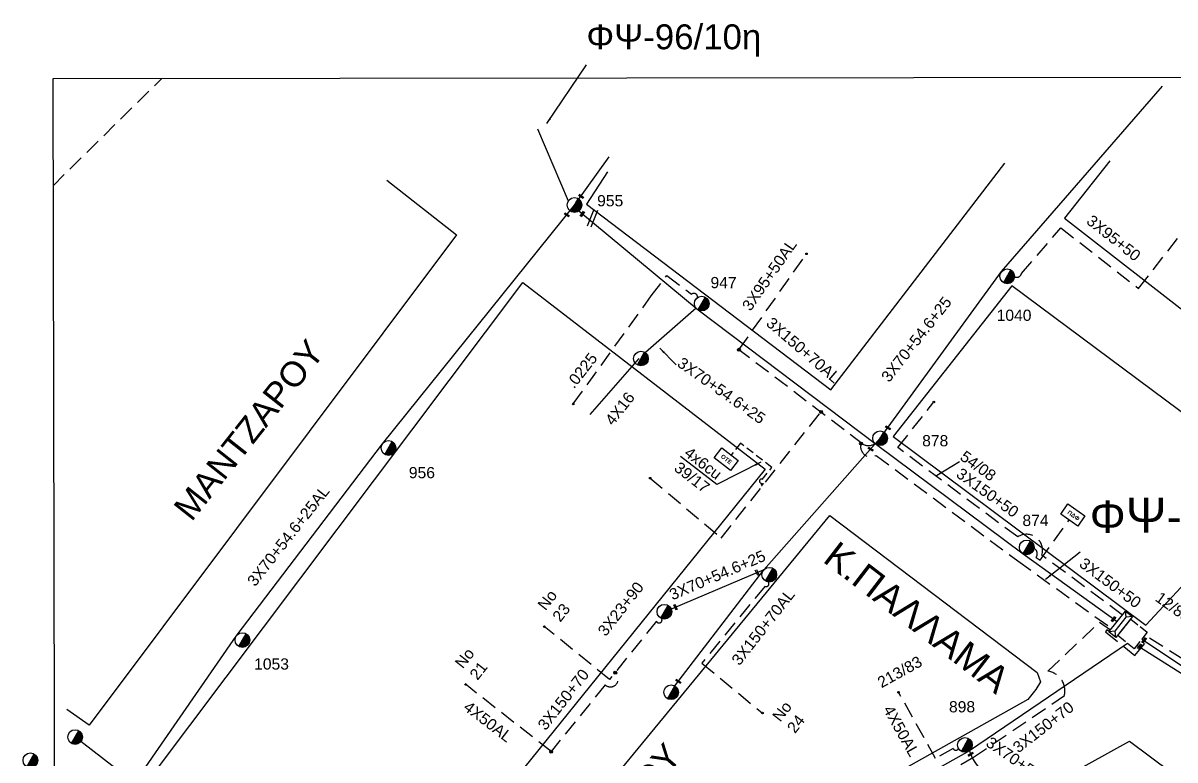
# Model space of a CAD drawing. Header units: millimetres. Extents: x 771 to 3391, y 686 to 1835.
# Drawn here: x 880.3 to 1065.3, y 1650.7 to 1769.1 of the extents above; entities that cross this region are included whole.
import ezdxf

# ---------------------------------------------------------------- set-up
doc = ezdxf.new("R2010")
doc.units = ezdxf.units.MM
doc.linetypes.add('DASHED', pattern=[19.05, 12.7, -6.35])
for name, color, linetype in [('Pillar OTE', 7, 'Continuous'), ('Pillar Δημοτικού Φωτισμού', 7, 'Continuous'), ('Άγνωστα', 7, 'Continuous'), ('Εναέρια παροχή ΧΤ 4x16', 7, 'SYN_LINE'), ('Επιγραφές - Σχήματα', 7, 'Continuous'), ('Καλωδια ΧΤ  3X95+50', 7, 'Continuous'), ('Καλώδια ΧΤ   3x150+50CU', 7, 'DASHED'), ('Καλώδια ΧΤ   3x150+70AL', 7, 'DASHED'), ('Καλώδια ΧΤ   3x150AL+50CU', 7, 'DASHED'), ('Μηχανική τομή', 7, 'Continuous'), ('Περίπτερο', 7, 'Continuous'), ('Στύλος ΦΜ', 7, 'Continuous'), ('Στύλος ΦΜ @ 1', 7, 'Continuous'), ('Συνδέσεις', 7, 'Continuous'), ('Συνεστραμμένα ΧΤ   3x70+54.6+25 AL', 7, 'SYN_LINE'), ('Τομή', 7, 'Continuous'), ('Υποσταθμός πόλεως', 7, 'Continuous'), ('Υπόβαθρο ΔΕΗ', 7, 'Continuous'), ('Υπόγεια καλώδια Παροχών ΧΤ   .0225', 7, 'DASHED'), ('Υπόγεια καλώδια Παροχών ΧΤ   4x50AL', 7, 'DASHED'), ('Υπόγεια καλώδια Παροχών ΧΤ   4x6', 7, 'DASHED')]:
    doc.layers.add(name, color=color, linetype=linetype)
doc.styles.add('arial', font='arial.ttf')
doc.styles.get("Standard").update_dxf_attribs({"font": 'arial.ttf'})
doc.linetypes.add('SYN_LINE', pattern='A,0.5,-0.0001,["/\\/\\/\\/",Standard,S=0.1,R=0,X=0,Y=-0.05],-0.25', length=0.7501)
doc.dimstyles.new('ISO-25', dxfattribs={"dimtxt": 2.5, "dimasz": 2.5, "dimexe": 1.25, "dimexo": 0.625, "dimtad": 1, "dimtxsty": 'Standard', "dimcen": 2.5, "dimadec": 0, "dimazin": 0, "dimtfac": 1, "dimtmove": 0, "dimatfit": 3, "dimfxl": 1, "dimarcsym": 0})

# ---------------------------------------------------------------- blocks, each defined once
blk = doc.blocks.new('ΥΠΑΡΧΩΝ ΤΣΙΜΕΝΤΕΝΙΟΣ ΣΤΥΛΟΣ')
at = {"layer": 'Στύλος ΦΜ'}
blk.add_hatch(color=7, dxfattribs=at).paths.add_polyline_path([(-1.29, -2.28, 0.574793), (2.62, 0, 0.268822), (1.3, 2.27)])
at = {"layer": 'Στύλος ΦΜ', "color": 7}
blk.add_line((-1.29, -2.28), (1.3, 2.27), dxfattribs=at)
blk.add_circle((0, 0), 2.62, dxfattribs=at)
at = {"layer": 'Στύλος ΦΜ', "flags": 4}
for tag, p in [('ΑΡΙΘΜΟΣ', (-4.68, 8.05)), ('ΤΥΠΟΣ', (-4.91, 3.03))]:
    blk.add_attdef(tag, p, '', height=4, dxfattribs=at)
blk = doc.blocks.new('PILLAR YPOSTATHMOU')
at = {"layer": 'Περίπτερο', "ltscale": 40}
for points in [[(540.43, 2525.12), (540.43, 2526.01), (541.51, 2526.01)], [(541.82, 2526.01), (542.91, 2526.01), (542.91, 2524.95)], [(541.59, 2523.53), (540.43, 2523.53), (540.43, 2524.86)], [(542.91, 2524.59), (542.91, 2523.53), (541.92, 2523.53)]]:
    blk.add_lwpolyline(points, dxfattribs=at)
blk = doc.blocks.new('ΥΠΟΣΤΑΘΜΟΣ ΠΟΛΕΩΣ')
at = {"layer": 'Υποσταθμός πόλεως', "linetype": 'Continuous', "ltscale": 40}
blk.add_lwpolyline([(-8.57, 2.82), (8.57, 2.82), (8.57, -2.82), (-8.57, -2.82)], close=True, dxfattribs=at)
for points in [[(-5.75, 0), (-8.57, 2.82)], [(5.75, 0), (8.57, 2.82)], [(-8.57, -2.82), (-5.75, 0)], [(-5.75, 0), (5.75, 0)], [(8.57, -2.82), (5.75, 0)]]:
    blk.add_lwpolyline(points, dxfattribs=at)
at = {"layer": 'Υποσταθμός πόλεως', "linetype": 'SYN_LINE', "ltscale": 40, "flags": 1}
for tag, p in [('ΜΕΤΑΣΧΗΜΑΤΙΣΜΟΣ', (10.6, 2.39)), ('ΙΣΧΥΣ', (10.58, -0.41)), ('ΑΡΙΘΜΟΣ', (10.7, -3.13))]:
    blk.add_attdef(tag, p, '', height=1.8, dxfattribs=at)
blk = doc.blocks.new('ΜΗΧΑΝΙΚΗ ΤΟΜΗ')
at = {"layer": 'Μηχανική τομή', "ltscale": 40}
for p, q in [((-1.89, 0.78), (1.89, 0.78)), ((1.89, 0), (-1.89, 0))]:
    blk.add_line(p, q, dxfattribs=at)
blk = doc.blocks.new('ΤΟΜΗ')
at = {"layer": 'Τομή', "ltscale": 40}
for p, q in [((-5.68, 0), (5.68, 0)), ((5.68, -2.33), (-5.68, -2.33))]:
    blk.add_line(p, q, dxfattribs=at)
blk = doc.blocks.new('_ΣΥΝΔΕΣΗ')
at = {"layer": 'Συνδέσεις', "linetype": 'SYN_LINE', "ltscale": 40}
blk.add_hatch(color=256, dxfattribs=at).paths.add_polyline_path([(0.5, -0.01, 1), (-0.5, -0.01, 1)])
at = {"layer": 'Συνδέσεις'}
blk.add_circle((0, -0.01), 0.5, dxfattribs=at)
blk = doc.blocks.new('PILLAR ΔΗΜΟΤΙΚΟΥ ΦΩΤΙΣΜΟΥ')
at = {"layer": 'Pillar Δημοτικού Φωτισμού', "ltscale": 40}
for p, q in [((-3.64, 2), (3.07, 2)), ((-3.64, -2), (-3.64, 2)), ((3.07, 2), (3.07, -2)), ((3.07, -2), (-3.64, -2))]:
    blk.add_line(p, q, dxfattribs=at)
at = {"layer": 'Pillar Δημοτικού Φωτισμού', "insert": (-2.13, 0.69), "char_height": 1.3575, "width": 109.961, "attachment_point": 1}
blk.add_mtext('{\\fArial|b1|i0|c161|p34;ΠΔΦ}', dxfattribs=at)
blk = doc.blocks.new('PILLAR ΟΤΕ')
at = {"layer": 'Pillar OTE', "ltscale": 40}
blk.add_lwpolyline([(-3.31, 2.02), (3.39, 2.02), (3.39, -1.99), (-3.31, -1.99)], close=True, dxfattribs=at)
at = {"layer": 'Pillar OTE', "insert": (-1.81, 0.71), "char_height": 1.3575, "width": 109.961, "attachment_point": 1}
blk.add_mtext('{\\fArial|b1|i0|c161|p34;OTE}', dxfattribs=at)

msp = doc.modelspace()

# ---------------------------------------------------------------- hatches: boundary and pattern name
at = {"layer": 'Pillar OTE', "ltscale": 40}
h = msp.add_hatch(color=256, dxfattribs=at)
h.dxf.hatch_style = 1
h.paths.add_polyline_path([(999.3272, 1695.11185), (998.60894, 1695.28437), (998.94046, 1694.61467)])

# ---------------------------------------------------------------- linework, layer by layer
at = {"layer": 'Άγνωστα', "color": 6, "linetype": 'SYN_LINE', "ltscale": 8}
msp.add_lwpolyline([(979.18491, 1715.17051), (971.30268, 1706.19125)], dxfattribs=at)
at = {"layer": 'Άγνωστα', "color": 6, "linetype": 'DASHED', "ltscale": 0.2}
for points in [[(1042.63621, 1684.68586, -0.478654764), (1042.97094, 1683.23677), (1043.61576, 1682.77267), (1048.28372, 1689.25841)], [(982.84836, 1673.42141, -1.037056026), (982.0168, 1672.97867), (974.48894, 1663.65593), (963.97962, 1672.14192)]]:
    msp.add_lwpolyline(points, format="xyb", dxfattribs=at)
at = {"layer": 'Άγνωστα', "color": 7}
msp.add_lwpolyline([(898.3522, 1646.87833), (889.59882, 1653.65657)], dxfattribs=at)
at = {"layer": 'Καλωδια ΧΤ  3X95+50', "color": 6, "linetype": 'DASHED', "ltscale": 0.2}
msp.add_lwpolyline([(1039.51789, 1728.31877, 0.494073887), (1040.64132, 1728.87029), (1046.97169, 1736.15998), (1059.44345, 1726.44709), (1069.05168, 1738.78447)], format="xyb", dxfattribs=at)
at = {"layer": 'Καλωδια ΧΤ  3X95+50', "color": 5, "linetype": 'DASHED', "ltscale": 0.2}
msp.add_lwpolyline([(995.25596, 1716.60532), (1006.15096, 1732.05423)], dxfattribs=at)
at = {"layer": 'Καλώδια ΧΤ   3x150+50CU', "color": 30, "linetype": 'DASHED', "ltscale": 0.2}
msp.add_lwpolyline([(1054.7248, 1671.33971), (1054.36247, 1671.63262), (1054.09839, 1671.30596), (1058.84321, 1667.46154), (1061.16315, 1670.32484), (1068.91811, 1665.42935, -0.164234848), (1069.86694, 1665.70666), (1090.89455, 1690.15172), (1112.56098, 1712.43846), (1125.70188, 1726.30488, -0.377678671), (1128.59809, 1725.05827)], format="xyb", dxfattribs=at)
at = {"layer": 'Καλώδια ΧΤ   3x150+50CU', "color": 85, "linetype": 'DASHED', "ltscale": 0.2}
msp.add_lwpolyline([(1056.83464, 1673.97627), (1043.91845, 1683.61655, 0.70371036), (1040.02005, 1686.52621), (1020.78796, 1700.877), (1026.56347, 1708.21804)], format="xyb", dxfattribs=at)
at = {"layer": 'Καλώδια ΧΤ   3x150+50CU', "color": 5, "linetype": 'DASHED', "ltscale": 0.2}
msp.add_lwpolyline([(1014.90645, 1701.62574, 0.707937109), (1017.27676, 1699.62644), (1040.04566, 1682.67215), (1055.17366, 1671.78412)], format="xyb", dxfattribs=at)
at = {"layer": 'Καλώδια ΧΤ   3x150+70AL', "color": 5, "linetype": 'DASHED', "ltscale": 0.2}
msp.add_lwpolyline([(1017.10188, 1701.53848, -0.285245191), (1015.16408, 1701.42936), (995.25596, 1716.60532)], format="xyb", dxfattribs=at)
msp.add_lwpolyline([(981.01403, 1695.98054), (992.42339, 1686.35739), (1008.40734, 1706.58001)], dxfattribs=at)
at = {"layer": 'Καλώδια ΧΤ   3x150+70AL', "color": 6, "linetype": 'DASHED', "ltscale": 0.2}
for points in [[(999.98583, 1679.28647, -0.792526642), (999.44871, 1678.60004), (989.2957, 1666.24914), (989.2957, 1666.24914), (999.0411, 1658.23797)], [(975.37319, 1664.75102, -1.035229052), (973.76176, 1662.75537), (965.12495, 1652.05928)]]:
    msp.add_lwpolyline(points, format="xyb", dxfattribs=at)
at = {"layer": 'Καλώδια ΧΤ   3x150+70AL', "color": 2, "linetype": 'DASHED', "ltscale": 0.2}
msp.add_lwpolyline([(1013.3077, 1641.53369, 0.503050556), (1014.27577, 1640.67724), (1032.91556, 1651.13175), (1047.5321, 1661.05422, 0.434365157), (1044.88264, 1664.97242), (1044.88264, 1664.97242), (1053.16357, 1672.84542), (1054.9188, 1671.58214)], format="xyb", dxfattribs=at)
at = {"layer": 'Συνεστραμμένα ΧΤ   3x70+54.6+25 AL', "color": 6, "linetype": 'SYN_LINE', "ltscale": 20}
for points in [[(984.95925, 1662.59496), (999.23779, 1681.22274), (1017.93095, 1702.37595), (1037.4489, 1729.15917), (1063.30241, 1758.93061)], [(969.54778, 1738.89477), (988.71025, 1722.99089), (1017.34766, 1701.35277), (1040.88863, 1683.82358), (1056.00724, 1672.9423)], [(999.25957, 1681.24739), (984.39076, 1674.94042)]]:
    msp.add_lwpolyline(points, dxfattribs=at)
at = {"layer": 'Συνεστραμμένα ΧΤ   3x70+54.6+25 AL', "color": 62, "linetype": 'SYN_LINE', "ltscale": 20}
for points in [[(967.87023, 1740.49113), (962.95541, 1752.05152)], [(899.51879, 1648.92469), (914.5217, 1670.575), (938.01751, 1701.47979), (968.85994, 1739.84789), (974.41582, 1747.6031)]]:
    msp.add_lwpolyline(points, dxfattribs=at)
at = {"layer": 'Συνεστραμμένα ΧΤ   3x70+54.6+25 AL', "color": 6, "linetype": 'SYN_LINE', "ltscale": 15}
msp.add_lwpolyline([(988.39142, 1723.25551), (979.83302, 1715.75715)], dxfattribs=at)
at = {"layer": 'Συνεστραμμένα ΧΤ   3x70+54.6+25 AL', "color": 133, "linetype": 'SYN_LINE', "ltscale": 20}
msp.add_lwpolyline([(1057.67398, 1669.42326), (1032.26917, 1652.17716), (1013.2687, 1641.52036), (979.46956, 1621.80228), (945.3437, 1605.91027), (938.72368, 1573.17673), (962.58618, 1558.1714)], dxfattribs=at)
at = {"layer": 'Συνεστραμμένα ΧΤ   3x70+54.6+25 AL', "color": 1, "linetype": 'SYN_LINE', "ltscale": 10}
msp.add_lwpolyline([(1059.18055, 1669.15188), (1069.58283, 1662.58522)], dxfattribs=at)
at = {"layer": 'Συνεστραμμένα ΧΤ   3x70+54.6+25 AL', "color": 151, "linetype": 'SYN_LINE', "ltscale": 8}
msp.add_lwpolyline([(1059.93094, 1670.09867), (1069.08285, 1664.07615)], dxfattribs=at)
at = {"layer": 'Συνεστραμμένα ΧΤ   3x70+54.6+25 AL', "color": 133, "linetype": 'SYN_LINE', "ltscale": 8}
msp.add_arc((1039.92481, 1654.63792), 8.0414, 197.8189948, 266.2542286, dxfattribs=at)
at = {"layer": 'Υπόβαθρο ΔΕΗ'}
for points in [[(2899.29583, 1762.81833), (885.09289, 1760.10556)], [(885.09288, 1760.10912), (887.18759, 748.25165)], [(889.61383, 1760.11492), (889.61383, 1760.11492)], [(1054.79421, 1746.92767), (1047.557, 1737.74281), (1090.35191, 1704.41453), (1132.40256, 1751.14088)], [(974.14889, 1745.18506), (970.80905, 1739.98056), (1010.04011, 1710.14439), (1037.9343, 1746.55546)], [(938.7244, 1743.85012), (949.89416, 1735.04497), (890.91433, 1656.30958), (887.34086, 1658.82929)], [(901.09758, 1648.28195), (960.57286, 1727.4267), (999.47471, 1697.39046), (937.33583, 1620.43573), (901.09758, 1648.28195)], [(1081.72439, 1695.09264), (1039.05886, 1726.85888), (1020.0259, 1702.66677), (1060.62256, 1672.36655), (1081.72439, 1695.09264)], [(991.7134, 1694.93021), (985.86601, 1699.44501)], [(945.57806, 1611.82313), (1009.83519, 1689.99048), (1043.13492, 1664.74953), (1043.68924, 1663.23602), (1042.91318, 1662.01783), (1041.65672, 1660.39357), (948.06388, 1607.9029), (946.81706, 1608.13354), (945.93968, 1608.8024), (945.45481, 1609.51739), (945.15465, 1610.43995), (945.20083, 1611.15494), (945.57806, 1611.82313)], [(1013.12135, 1628.90471), (1057.99577, 1653.71425), (1101.3649, 1621.31417), (1067.67566, 1571.87659), (1013.12135, 1628.90471)]]:
    msp.add_lwpolyline(points, dxfattribs=at)
msp.add_lwpolyline([(889.61383, 1760.11492), (889.61383, 1760.11492)], close=True, dxfattribs=at)
at = {"layer": 'Υπόγεια καλώδια Παροχών ΧΤ   .0225', "color": 6, "ltscale": 0.2}
msp.add_lwpolyline([(968.66309, 1707.88606), (981.18005, 1725.24219), (983.6953, 1728.53106), (987.64717, 1725.50877, -0.711899298), (988.60829, 1724.97487)], format="xyb", dxfattribs=at)
at = {"layer": 'Υπόγεια καλώδια Παροχών ΧΤ   4x50AL', "color": 6, "ltscale": 0.2}
msp.add_lwpolyline([(965.10893, 1652.03944), (951.28071, 1662.90937)], dxfattribs=at)
at = {"layer": 'Υπόγεια καλώδια Παροχών ΧΤ   4x50AL', "color": 133, "linetype": 'DASHED', "ltscale": 0.2}
msp.add_lwpolyline([(1030.52331, 1652.54436, -0.621125185), (1029.66373, 1652.5311), (1026.84462, 1650.95002), (1020.88227, 1661.58112)], format="xyb", dxfattribs=at)
at = {"layer": 'Υπόγεια καλώδια Παροχών ΧΤ   4x6', "linetype": 'DASHED', "ltscale": 0.2}
msp.add_lwpolyline([(885.1284, 1742.95332), (902.51975, 1760.12903)], dxfattribs=at)
at = {"layer": 'Υπόγεια καλώδια Παροχών ΧΤ   4x6', "color": 5, "linetype": 'DASHED', "ltscale": 0.1}
msp.add_lwpolyline([(998.60946, 1695.28518, -0.784785124), (999.00965, 1695.77993), (1000.55483, 1697.69354), (995.51304, 1701.58632), (993.97614, 1699.59578)], format="xyb", dxfattribs=at)

# ---------------------------------------------------------------- block references
at = {"xscale": 1.362583628674249, "yscale": 1.362583628674249, "zscale": 1.362583628674249, "rotation": 321.6007698604215}
msp.add_blockref('PILLAR YPOSTATHMOU', (-1656.81186, -566.70132), dxfattribs=at)
at = {"layer": 'Pillar OTE', "xscale": 0.4999999999999999, "yscale": 0.4999999999999999, "zscale": 0.4999999999999999, "rotation": 322.3281559817958}
msp.add_blockref('PILLAR ΟΤΕ', (993.19095, 1699.03198), dxfattribs=at)
at = {"layer": 'Pillar Δημοτικού Φωτισμού', "xscale": 0.5, "yscale": 0.5, "zscale": 0.5, "rotation": 325.1149066060819}
msp.add_blockref('PILLAR ΔΗΜΟΤΙΚΟΥ ΦΩΤΙΣΜΟΥ', (1048.99319, 1689.97187), dxfattribs=at)
at = {"layer": 'Μηχανική τομή'}
for p, xscale, yscale, zscale, rotation in [((969.8767, 1741.14773), 0.2500000000001928, 0.2500000000001928, 0.2500000000001928, 327.6127198128642), ((970.21369, 1738.3421), 0.249999999999919, 0.249999999999919, 0.249999999999919, 54.58377458534449), ((967.57433, 1738.17724), 0.2500000000001928, 0.2500000000001928, 0.2500000000001928, 327.6127198128642), ((1019.13506, 1703.97817), 0.2500000000001928, 0.2500000000001928, 0.2500000000001928, 327.6127198128642), ((1016.35453, 1700.5582), 0.2500000000001928, 0.2500000000001928, 0.2500000000001928, 327.6127198128642), ((998.08028, 1680.77744), 0.2500000000001927, 0.2500000000001927, 0.2500000000001927, 294.6904854819203), ((984.99442, 1675.19648), 0.2500000000001927, 0.2500000000001927, 0.2500000000001927, 294.6904854819203), ((1055.49176, 1673.25434), 0.249999999999919, 0.249999999999919, 0.249999999999919, 54.58377458534449), ((1060.40704, 1669.86386), 0.249999999999919, 0.249999999999919, 0.249999999999919, 54.58377458534449), ((1059.69206, 1668.85839), 0.249999999999919, 0.249999999999919, 0.249999999999919, 54.58377458534449), ((985.45701, 1663.24433), 0.2500000000001928, 0.2500000000001928, 0.2500000000001928, 327.6127198128642), ((1032.53089, 1651.529), 0.249999999999919, 0.249999999999919, 0.249999999999919, 31.46441642460424)]:
    msp.add_blockref('ΜΗΧΑΝΙΚΗ ΤΟΜΗ', p, dxfattribs=dict(at, xscale=xscale, yscale=yscale, zscale=zscale, rotation=rotation))
at = {"layer": 'Στύλος ΦΜ @ 1', "ltscale": 40}
ref = msp.add_blockref('ΥΠΑΡΧΩΝ ΤΣΙΜΕΝΤΕΝΙΟΣ ΣΤΥΛΟΣ', (968.85767, 1739.84918), dxfattribs=dict(at, xscale=0.4499999999998181, yscale=0.4499999999998181, zscale=0.4499999999998181))
ref.add_attrib('ΤΥΠΟΣ', '955', (972.49291, 1739.63917), dxfattribs={"layer": 'Στύλος ΦΜ', "height": 1.8, "flags": 4})
ref = msp.add_blockref('ΥΠΑΡΧΩΝ ΤΣΙΜΕΝΤΕΝΙΟΣ ΣΤΥΛΟΣ', (1038.34239, 1728.39183), dxfattribs=dict(at, xscale=0.4499999999998181, yscale=0.4499999999998181, zscale=0.4499999999998181))
ref.add_attrib('ΤΥΠΟΣ', '1040', (1036.64491, 1721.23932), dxfattribs={"layer": 'Στύλος ΦΜ', "height": 1.8, "flags": 4})
ref = msp.add_blockref('ΥΠΑΡΧΩΝ ΤΣΙΜΕΝΤΕΝΙΟΣ ΣΤΥΛΟΣ', (989.29129, 1724.01536), dxfattribs=dict(at, xscale=0.4499999999998181, yscale=0.4499999999998181, zscale=0.4499999999998181))
ref.add_attrib('ΤΥΠΟΣ', '947', (990.70103, 1726.48906), dxfattribs={"layer": 'Στύλος ΦΜ', "height": 1.8, "flags": 4})
at = {"layer": 'Στύλος ΦΜ @ 1', "ltscale": 40, "xscale": 0.4499999999998181, "yscale": 0.4499999999998181, "zscale": 0.4499999999998181}
for p in [(979.53407, 1715.18561), (1000.13114, 1680.45524), (983.2938, 1674.5117), (984.37369, 1661.57307), (888.66761, 1654.37767), (881.48398, 1650.64622)]:
    msp.add_blockref('ΥΠΑΡΧΩΝ ΤΣΙΜΕΝΤΕΝΙΟΣ ΣΤΥΛΟΣ', p, dxfattribs=at)
at = {"layer": 'Στύλος ΦΜ @ 1', "ltscale": 40}
ref = msp.add_blockref('ΥΠΑΡΧΩΝ ΤΣΙΜΕΝΤΕΝΙΟΣ ΣΤΥΛΟΣ', (938.99105, 1700.81694), dxfattribs=dict(at, xscale=0.4499999999998181, yscale=0.4499999999998181, zscale=0.4499999999998181))
ref.add_attrib('ΤΥΠΟΣ', '956', (942.25607, 1695.95831), dxfattribs={"layer": 'Στύλος ΦΜ', "height": 1.8, "flags": 4})
ref = msp.add_blockref('ΥΠΑΡΧΩΝ ΤΣΙΜΕΝΤΕΝΙΟΣ ΣΤΥΛΟΣ', (1017.92869, 1702.37724), dxfattribs=dict(at, xscale=0.4499999999998181, yscale=0.4499999999998181, zscale=0.4499999999998181))
ref.add_attrib('ΤΥΠΟΣ', '878', (1024.68206, 1701.0837), dxfattribs={"layer": 'Στύλος ΦΜ', "height": 1.8, "flags": 4})
ref = msp.add_blockref('ΥΠΑΡΧΩΝ ΤΣΙΜΕΝΤΕΝΙΟΣ ΣΤΥΛΟΣ', (1041.46966, 1684.84805), dxfattribs=dict(at, xscale=0.4499999999998181, yscale=0.4499999999998181, zscale=0.4499999999998181))
ref.add_attrib('ΤΥΠΟΣ', '874', (1040.78523, 1688.2805), dxfattribs={"layer": 'Στύλος ΦΜ', "height": 1.8, "flags": 4})
ref = msp.add_blockref('ΥΠΑΡΧΩΝ ΤΣΙΜΕΝΤΕΝΙΟΣ ΣΤΥΛΟΣ', (915.52803, 1669.96308), dxfattribs=dict(at, xscale=0.4499999999998181, yscale=0.4499999999998181, zscale=0.4499999999998181))
ref.add_attrib('ΤΥΠΟΣ', '1053', (917.41076, 1665.22193), dxfattribs={"layer": 'Στύλος ΦΜ', "height": 1.8, "flags": 4})
ref = msp.add_blockref('ΥΠΑΡΧΩΝ ΤΣΙΜΕΝΤΕΝΙΟΣ ΣΤΥΛΟΣ', (1031.55453, 1653.11333), dxfattribs=dict(at, xscale=0.4499999999998181, yscale=0.4499999999998181, zscale=0.4499999999998181))
ref.add_attrib('ΤΥΠΟΣ', '898', (1028.9907, 1658.3485), dxfattribs={"layer": 'Στύλος ΦΜ', "height": 1.8, "flags": 4})
at = {"layer": 'Συνδέσεις'}
for p, xscale, yscale, zscale in [((1006.11536, 1732.00374), 0.25, 0.25, 0.25), ((995.25596, 1716.60532), 0.4777242751394019, 0.4777242751394019, 0.4777242751394019), ((968.65258, 1707.87148), 0.25, 0.25, 0.25), ((1026.56347, 1708.21804), 0.25, 0.25, 0.25), ((1008.46487, 1706.60181), 0.4777242751394019, 0.4777242751394019, 0.4777242751394019), ((1014.87514, 1701.53514), 0.4777242751394019, 0.4777242751394019, 0.4777242751394019), ((981.01403, 1695.98054), 0.25, 0.25, 0.25), ((964.0255, 1672.10487), 0.25, 0.25, 0.25), ((975.40185, 1664.72882), 0.4777242751394019, 0.4777242751394019, 0.4777242751394019), ((951.3718, 1662.82581), 0.25, 0.25, 0.25), ((1020.88227, 1661.58112), 0.25, 0.25, 0.25), ((999.0411, 1658.23797), 0.25, 0.25, 0.25), ((965.10893, 1652.03944), 0.4777242751394019, 0.4777242751394019, 0.4777242751394019)]:
    msp.add_blockref('_ΣΥΝΔΕΣΗ', p, dxfattribs=dict(at, xscale=xscale, yscale=yscale, zscale=zscale))
at = {"layer": 'Τομή', "xscale": 0.2499999999998873, "yscale": 0.2499999999998873, "zscale": 0.2499999999998873, "rotation": 248.1909067709115}
msp.add_blockref('ΤΟΜΗ', (972.0117, 1737.6303), dxfattribs=at)
at = {"layer": 'Υποσταθμός πόλεως', "xscale": 0.25, "yscale": 0.25, "zscale": 0.25, "rotation": 51.33230460897725}
msp.add_blockref('ΥΠΟΣΤΑΘΜΟΣ ΠΟΛΕΩΣ', (1056.55678, 1672.50254), dxfattribs=at)

# ---------------------------------------------------------------- texts
at = {"ltscale": 40, "char_height": 4, "width": 64.8866414, "attachment_point": 1, "style": 'arial'}
for s, insert, rotation in [('MANTZAPOY', (904.22152, 1691.32594), 51.6424036), ('{\\H1.083x;K.ΠAΛΛAMA}', (1011.18245, 1686.08305), 322.4766844), ('ΠINΔOY', (969.30772, 1637.45766), 49.4326185)]:
    msp.add_mtext(s, dxfattribs=dict(at, insert=insert, rotation=rotation))
at = {"layer": 'Άγνωστα', "color": 7, "char_height": 1.8, "attachment_point": 1}
for s, insert, rotation in [('3X95+50', (1052.02965, 1738.4055), 321.5557468), ('3X95+50AL', (995.63719, 1723.70117), 55.2179592), ('3X70+54.6+25', (1017.95259, 1712.34737), 51.9246009), ('3X70+54.6+25AL', (916.15404, 1679.55651), 51.9246009), ('3X70+54.6+25', (983.86245, 1677.98185), 23.1862187), ('3X23+90', (972.4364, 1671.54117), 51.9246009), ('213/83', (1017.27497, 1663.78568), 28.9303735), ('3X150+70', (962.79418, 1656.42749), 51.9246009), ('3X150+70', (1039.02235, 1653.15379), 37.9029633), ('3X70+54.6+25', (1035.78381, 1654.56307), 325.1238696)]:
    msp.add_mtext_dynamic_manual_height_columns(s, width=1.8, gutter_width=12.5, heights=[0.04535], dxfattribs=dict(at, insert=insert, rotation=rotation))
at = {"layer": 'Άγνωστα', "color": 7}
note = msp.add_mtext_dynamic_manual_height_columns('No ', width=1.8, gutter_width=2.3101, heights=[0.04535, 0], dxfattribs=dict(at, insert=(960.25666, 1672.4616), char_height=1.8, attachment_point=1, rotation=51.9246009))
for column, words in zip(note.columns.linked_columns, ['23']):
    column.text = words
note = msp.add_mtext_dynamic_manual_height_columns('No ', width=1.8, gutter_width=1.8352, heights=[0.04535, 0], dxfattribs=dict(at, insert=(947.26733, 1663.49915), char_height=1.8, attachment_point=1, rotation=51.9246009))
for column, words in zip(note.columns.linked_columns, ['21']):
    column.text = words
note = msp.add_mtext_dynamic_manual_height_columns('No ', width=1.8, gutter_width=1.61783, heights=[0.04535, 0], dxfattribs=dict(at, insert=(998.36719, 1655.11296), char_height=1.8, attachment_point=1, rotation=51.9246009))
for column, words in zip(note.columns.linked_columns, ['24']):
    column.text = words
at = {"layer": 'Εναέρια παροχή ΧΤ 4x16', "color": 7, "insert": (973.61495, 1705.39692), "char_height": 1.8, "attachment_point": 1, "rotation": 51.9246009}
msp.add_mtext_dynamic_manual_height_columns('4X16', width=1.8, gutter_width=12.5, heights=[0.04535], dxfattribs=at)
at = {"layer": 'Επιγραφές - Σχήματα', "ltscale": 0.2, "insert": (970.77043, 1768.86701), "char_height": 4, "width": 19.6718533, "attachment_point": 1}
msp.add_mtext('ΦΨ-96/10η', dxfattribs=at)
at = {"layer": 'Καλώδια ΧΤ   3x150+70AL', "color": 7, "char_height": 1.8, "attachment_point": 1}
for insert, rotation in [((1000.6614, 1721.99346), 319.3192095), ((993.93088, 1666.85714), 51.9246009)]:
    msp.add_mtext_dynamic_manual_height_columns('3X150+70AL', width=1.8, gutter_width=12.5, heights=[0.04535], dxfattribs=dict(at, insert=insert, rotation=rotation))
at = {"layer": 'Καλώδια ΧΤ   3x150AL+50CU', "color": 7, "char_height": 1.8, "attachment_point": 1}
for s, insert, rotation in [('54/08', (1031.65842, 1700.51958), 324.1665317), ('3X150+50', (1031.04275, 1697.75088), 324.1665317), ('3X150+50', (1050.8344, 1683.33876), 323.1213635)]:
    msp.add_mtext_dynamic_manual_height_columns(s, width=1.8, gutter_width=12.5, heights=[0.04535], dxfattribs=dict(at, insert=insert, rotation=rotation))
at = {"layer": 'Καλώδια ΧΤ   3x150AL+50CU', "color": 7}
note = msp.add_mtext_dynamic_manual_height_columns('12/85\\P', width=1.8, gutter_width=12.5, heights=[0.04535, 0], dxfattribs=dict(at, insert=(1051.4081, 1686.2155), char_height=1.8, attachment_point=1, rotation=324.1665317))
at = {"layer": 'Συνεστραμμένα ΧΤ   3x70+54.6+25 AL', "color": 7, "insert": (986.24053, 1715.53173), "char_height": 1.8, "attachment_point": 1, "rotation": 324.8729436}
msp.add_mtext_dynamic_manual_height_columns('3X70+54.6+25', width=1.8, gutter_width=12.5, heights=[0.04535], dxfattribs=at)
at = {"layer": 'Υπόβαθρο ΔΕΗ', "insert": (1051.59351, 1692.82952), "char_height": 5.1839515, "attachment_point": 1}
msp.add_mtext_dynamic_manual_height_columns('Φ{\\H1.0833x;Ψ}-62', width=84.657329, gutter_width=12.5, heights=[0], dxfattribs=at)
at = {"layer": 'Υπόγεια καλώδια Παροχών ΧΤ   .0225', "color": 7, "insert": (967.36207, 1711.34794), "char_height": 1.8, "attachment_point": 1, "rotation": 51.9246009}
msp.add_mtext_dynamic_manual_height_columns('.0225', width=1.8, gutter_width=12.5, heights=[0.04535], dxfattribs=at)
at = {"layer": 'Υπόγεια καλώδια Παροχών ΧΤ   4x50AL', "color": 7, "ltscale": 0.2, "char_height": 1.8, "attachment_point": 1, "rotation": 322.2}
for s, insert in [('4x6cu', (987.42474, 1701.14544)), ('39/17', (985.79466, 1698.74319))]:
    msp.add_mtext_dynamic_manual_height_columns(s, width=1.8, gutter_width=12.5, heights=[0.11759], dxfattribs=dict(at, insert=insert))
at = {"layer": 'Υπόγεια καλώδια Παροχών ΧΤ   4x50AL', "color": 7, "char_height": 1.8, "attachment_point": 1}
for insert, rotation in [((951.9768, 1660.30396), 322.5096772), ((1019.93509, 1659.70682), 299.3621818)]:
    msp.add_mtext_dynamic_manual_height_columns('4X50AL', width=1.8, gutter_width=12.5, heights=[0.04535], dxfattribs=dict(at, insert=insert, rotation=rotation))

# ---------------------------------------------------------------- leaders
at = {"layer": 'Επιγραφές - Σχήματα', "ltscale": 40}
for points in [[(964.40405, 1752.91701), (970.76891, 1762.36921)], [(982.54619, 1716.83346), (985.19907, 1714.16128)], [(998.78098, 1698.54096), (991.7134, 1694.93021)], [(1026.97016, 1696.40548), (1030.65351, 1698.63807)], [(1044.49465, 1679.75524), (1050.02851, 1684.11083)]]:
    msp.add_leader(points, dimstyle='ISO-25', override={"dimasz": 1, "dimtad": 0}, dxfattribs=at)

doc.saveas('drawing.dxf')
